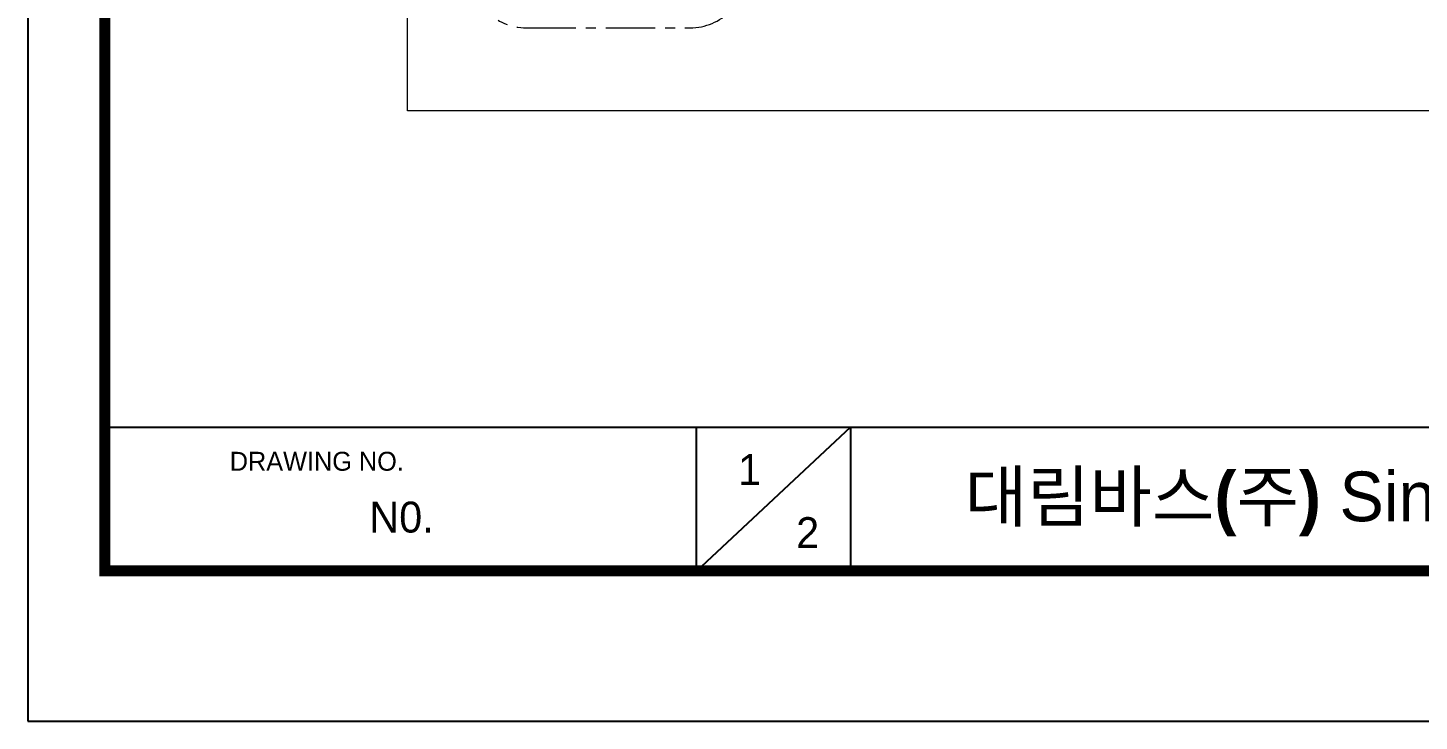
# Model space of a CAD drawing. Extents: x 0 to 1693, y 0 to 1240.
# Drawn here: x 0 to 491.6, y 0 to 245 of the extents above; entities that cross this region are included whole.
import ezdxf

# ---------------------------------------------------------------- set-up
doc = ezdxf.new("R2010")
doc.units = 0
doc.header["$LTSCALE"] = 14
doc.header["$MEASUREMENT"] = 0
doc.linetypes.add('CENTER', pattern=[2, 1.25, -0.25, 0.25, -0.25])
doc.layers.get('0').update_dxf_attribs({"linetype": 'CONTINUOUS'})
doc.layers.add('치수선', color=7, linetype='CONTINUOUS', lineweight=20)
doc.styles.add('Daelim Dimension', font='')
doc.styles.get('Daelim Dimension').set_extended_font_data('나눔고딕')

msp = doc.modelspace()

# ---------------------------------------------------------------- linework, layer by layer
at = {"color": 1, "linetype": 'CENTER', "lineweight": 5}
msp.add_line((176.2, 244.95), (234, 244.95), dxfattribs=at)
at = {"color": 5}
msp.add_line((27.22, 103.91), (1390.1, 103.91), dxfattribs=at)
at = {"color": 5, "ltscale": 40}
for p, q in [((236.13, 103.91), (236.13, 52.91)), ((236.13, 103.91), (236.13, 52.91)), ((290.71, 103.91), (236.13, 52.91)), ((290.71, 103.91), (236.13, 52.91)), ((290.71, 103.91), (290.71, 52.91)), ((290.71, 103.91), (290.71, 52.91))]:
    msp.add_line(p, q, dxfattribs=at)
at = {"ltscale": 0.5}
msp.add_lwpolyline([(0, 0), (1692.6, 0), (1692.6, 1240.2), (0, 1240.2)], close=True, dxfattribs=at)
at = {"color": 5, "linetype": 'ByBlock', "lineweight": 200, "const_width": 3.9}
msp.add_lwpolyline([(27.22, 53.1), (1665.22, 53.1), (1665.22, 1211.4), (27.22, 1211.4)], close=True, dxfattribs=at)
at = {"color": 1, "linetype": 'CENTER', "lineweight": 5}
for centre, start, end in [((176.2, 264.95), 180, 270), ((234, 264.95), 270, 0)]:
    msp.add_arc(centre, 20, start, end, dxfattribs=at)
at = {"layer": '치수선'}
for p, q in [((134.2, 215.6), (134.2, 687.28)), ((1277.53, 215.6), (134.2, 215.6))]:
    msp.add_line(p, q, dxfattribs=at)

# ---------------------------------------------------------------- texts
at = {"color": 5, "ltscale": 40, "style": 'Daelim Dimension'}
msp.add_text('DRAWING NO.', height=6.6794, dxfattribs=at).set_placement((71.35, 88.48))
at = {"attachment_point": 1, "style": 'Daelim Dimension'}
for s, insert, char_height, width in [('1', (250.98, 94.35), 10.93, 15.255), ('N0. ', (120.67, 77.56), 10.931, 68.5723), ('2', (271.49, 72.07), 10.93, 15.255)]:
    msp.add_mtext(s, dxfattribs=dict(at, insert=insert, char_height=char_height, width=width))
at = {"color": 2, "insert": (331.09, 88.19), "char_height": 17.5672, "width": 813.4136, "attachment_point": 1, "style": 'Daelim Dimension'}
msp.add_mtext('{\\fPretendard Variable SemiBold|b0|i0|c129|p2;대림바스(주)} Single lever_FORTE_샤워욕조수전_DL B7313', dxfattribs=at)

doc.saveas('drawing.dxf')
